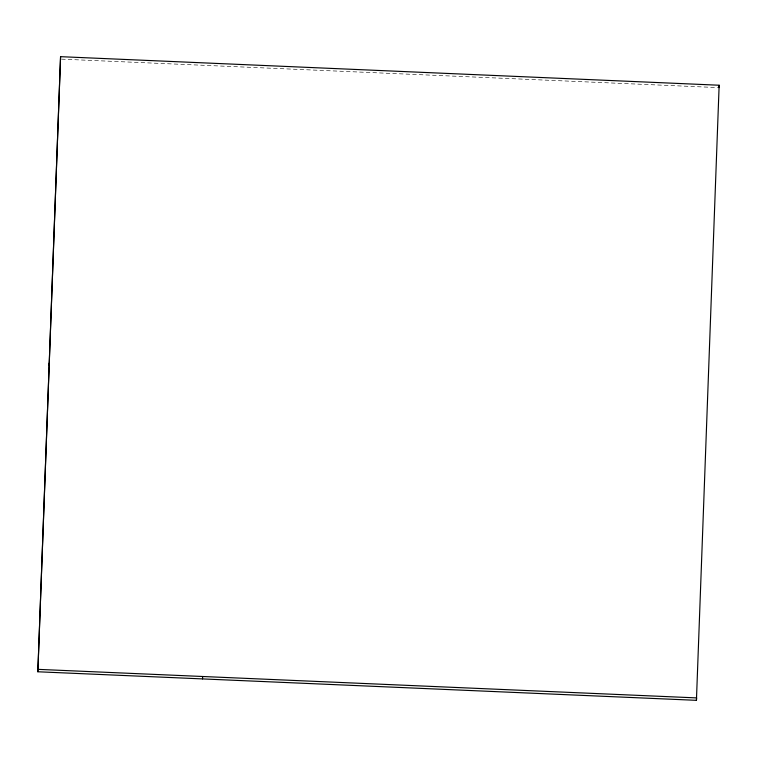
<?xml version="1.0" encoding="UTF-8"?>
<svg xmlns="http://www.w3.org/2000/svg" width="757" height="757" viewBox="0 0 757 757"><rect width="100%" height="100%" fill="white"/><g stroke="black" fill="none" stroke-linecap="round" stroke-linejoin="round"><path stroke-width="0.57" stroke-dasharray="3.79 2.84" d="M61.535 59.141L717.759 87.594"/><path stroke-width="1.14" d="M37.85 671.771L60.569 56.671L719.15 85.229L696.431 700.329L37.85 671.771L60.569 56.671M49.101 365.432L49.309 363.019M202.498 678.915L202.706 676.493M718.942 87.642L719.15 85.229M696.431 700.329L696.639 697.907L38.058 669.358"/></g></svg>
